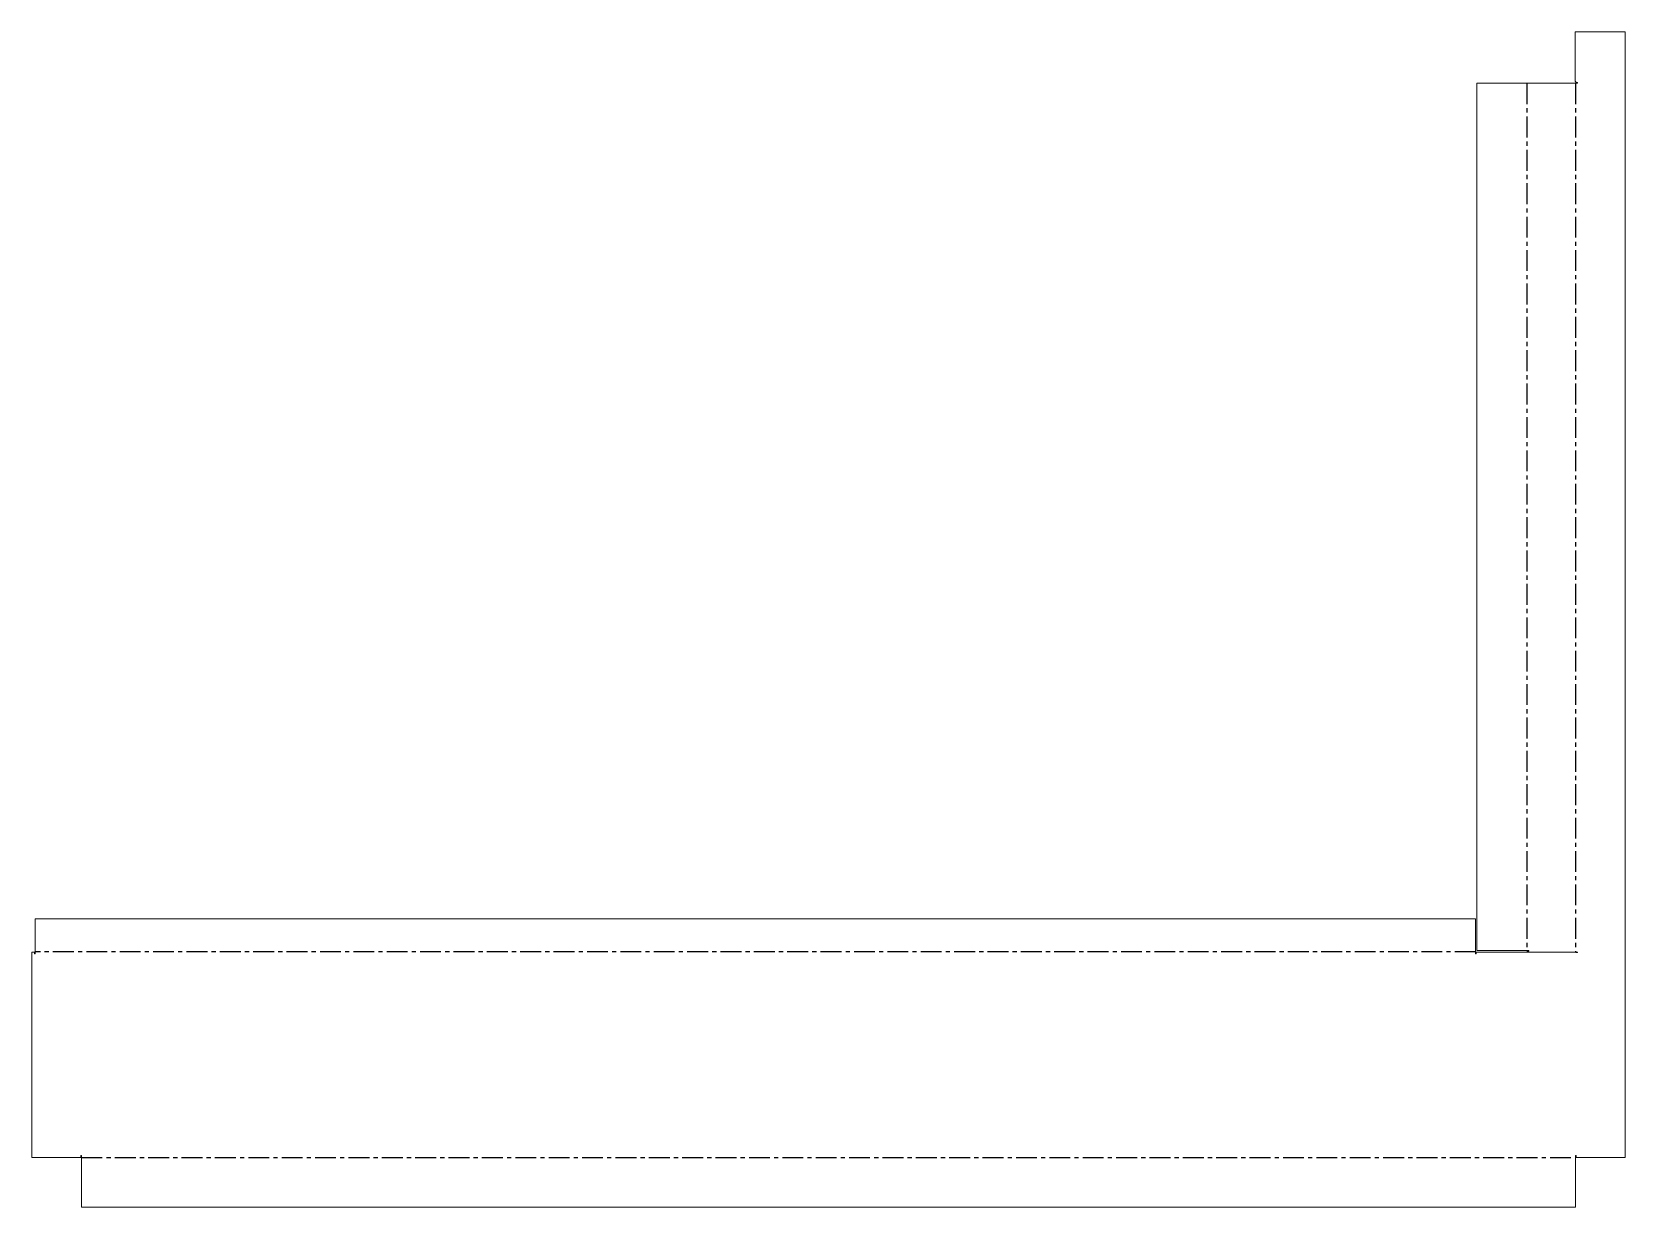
# Model space of a CAD drawing. Header units: millimetres. Extents: x -545 to 425, y -84 to 632.
import ezdxf

# ---------------------------------------------------------------- set-up
doc = ezdxf.new("R2010")
doc.units = ezdxf.units.MM
doc.linetypes.add('CENTERX2', pattern=[20.32, 12.7, -2.54, 2.54, -2.54])

msp = doc.modelspace()

# ---------------------------------------------------------------- linework, layer by layer
at = {"color": 7, "linetype": 'Continuous', "lineweight": 15}
for p, q in [((394.39, 601.45), (394.39, 631.65)), ((424.86, 631.65), (394.39, 631.65)), ((424.86, -53.35), (424.86, 631.65)), ((394.39, 601.45), (394.86, 601.45)), ((394.86, 601.45), (394.86, 600.82)), ((334.67, 72.59), (334.67, 600.51)), ((334.67, 600.51), (364.14, 600.51)), ((364.14, 600.51), (364.14, 600.45)), ((395.96, 600.45), (364.14, 600.45)), ((394.86, 600.82), (395.96, 600.82)), ((395.96, 600.82), (395.96, 600.45)), ((-543.14, 91.91), (-543.14, 70.55)), ((333.86, 91.91), (-543.14, 91.91)), ((333.86, 70.55), (333.86, 91.91)), ((-545.14, 71.65), (-545.14, -53.35)), ((-543.51, 71.65), (-545.14, 71.65)), ((-543.51, 70.55), (-543.51, 71.65)), ((-543.14, 70.55), (-543.51, 70.55)), ((334.23, 70.55), (333.86, 70.55)), ((334.23, 71.65), (334.23, 70.55)), ((395.96, 71.65), (334.23, 71.65)), ((366.24, 72.59), (334.67, 72.59)), ((365.13, 72.22), (365.13, 71.65)), ((365.13, 72.22), (366.24, 72.22)), ((366.24, 72.22), (366.24, 72.59)), ((394.86, 71.28), (394.86, 71.65)), ((395.96, 71.28), (394.86, 71.28)), ((395.96, 71.65), (395.96, 71.28)), ((-545.14, -53.35), (-515.31, -53.35)), ((-515.31, -52.25), (-514.94, -52.25)), ((-515.31, -53.35), (-515.31, -52.25)), ((-514.94, -52.25), (-514.94, -83.61)), ((394.66, -52.25), (395.03, -52.25)), ((394.66, -83.61), (394.66, -52.25)), ((395.03, -52.25), (395.03, -53.35)), ((395.03, -53.35), (424.86, -53.35)), ((-514.94, -83.61), (394.66, -83.61))]:
    msp.add_line(p, q, dxfattribs=at)
at = {"color": 7, "linetype": 'CENTERX2'}
for p, q in [((365, 600.45), (365, 72.59)), ((394.73, 600.45), (394.73, 71.65)), ((333.86, 71.78), (-543.14, 71.78)), ((-514.94, -53.48), (394.66, -53.48))]:
    msp.add_line(p, q, dxfattribs=at)

doc.saveas('drawing.dxf')
